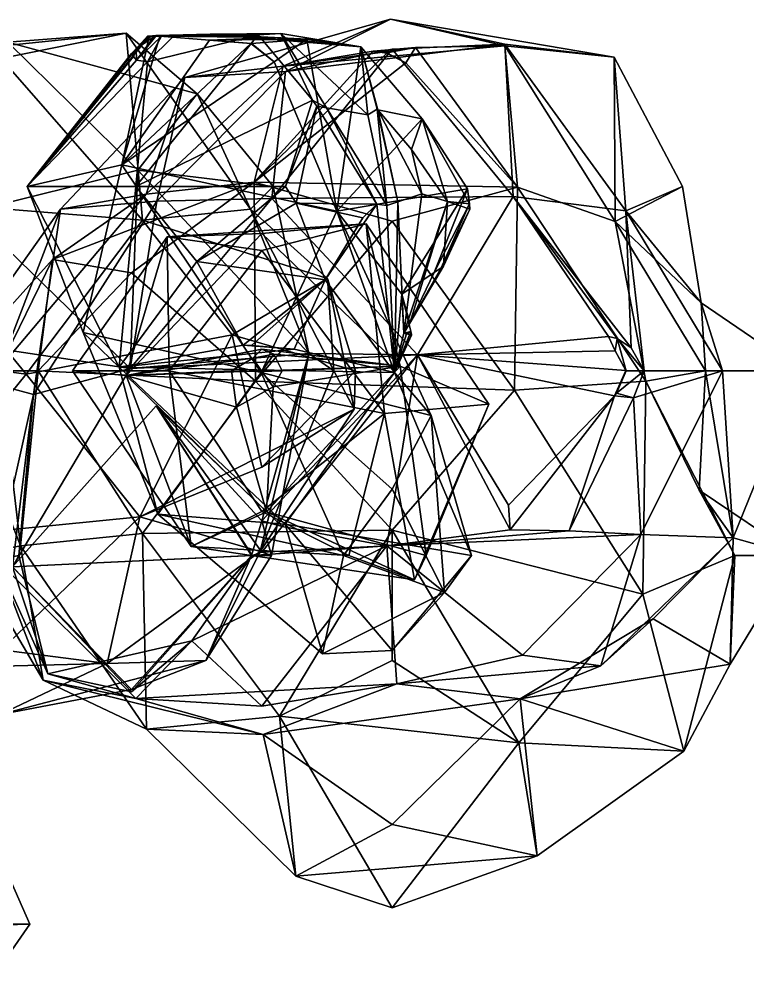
# Model space of a CAD drawing. Extents: x 290095 to 295679, y 4553756 to 4561441.
# Drawn here: x 294142.9 to 294213.3, y 4558740.7 to 4558834 of the extents above; entities that cross this region are included whole.
import ezdxf

# ---------------------------------------------------------------- set-up
doc = ezdxf.new("R2010")
doc.units = 0
doc.layers.add('Au_ppm_Pref_-_0_5', color=7, linetype='CONTINUOUS')

msp = doc.modelspace()

# ---------------------------------------------------------------- linework, layer by layer
at = {"layer": 'Au_ppm_Pref_-_0_5'}
for points in [[(294158.917, 4558828.366, 1859.009), (294178.81, 4558833.997, 1858.995), (294168.407, 4558829.457, 1863.846)], [(294178.81, 4558833.997, 1858.995), (294158.917, 4558828.366, 1859.009), (294168.651, 4558828.969, 1854.219)], [(294168.407, 4558829.457, 1863.846), (294178.81, 4558833.997, 1858.995), (294189.839, 4558831.443, 1864.36)], [(294168.651, 4558828.969, 1854.219), (294189.843, 4558831.596, 1853.608), (294178.81, 4558833.997, 1858.995)], [(294189.839, 4558831.443, 1864.36), (294178.81, 4558833.997, 1858.995), (294200.416, 4558830.347, 1859.009)], [(294200.416, 4558830.347, 1859.009), (294178.81, 4558833.997, 1858.995), (294189.843, 4558831.596, 1853.608)], [(294141.822, 4558831.799, 1840.959), (294130.104, 4558830.277, 1836.318), (294153.262, 4558832.655, 1836.011)], [(294153.262, 4558832.655, 1836.011), (294130.104, 4558830.277, 1836.318), (294141.168, 4558830.194, 1831.13)], [(294153.262, 4558832.655, 1836.011), (294141.168, 4558830.194, 1831.13), (294154.83, 4558814.584, 1829.894)], [(294160.106, 4558826.794, 1841.191), (294141.822, 4558831.799, 1840.959), (294153.262, 4558832.655, 1836.011)], [(294160.106, 4558826.794, 1841.191), (294153.262, 4558832.655, 1836.011), (294165.273, 4558815.645, 1835.628)], [(294153.262, 4558832.655, 1836.011), (294154.83, 4558814.584, 1829.894), (294165.273, 4558815.645, 1835.628)], [(294154.391, 4558819.414, 1843.254), (294138.07, 4558815.369, 1844.849), (294141.822, 4558831.799, 1840.959)], [(294141.822, 4558831.799, 1840.959), (294160.106, 4558826.794, 1841.191), (294154.391, 4558819.414, 1843.254)], [(294154.224, 4558831.139, 1918.6), (294155.469, 4558832.377, 1918.741), (294143.687, 4558817.831, 1919.323)], [(294152.827, 4558819.939, 1925.087), (294143.687, 4558817.831, 1919.323), (294155.469, 4558832.377, 1918.741)], [(294156.495, 4558832.358, 1919.205), (294152.827, 4558819.939, 1925.087), (294155.469, 4558832.377, 1918.741)], [(294161.301, 4558831.984, 1921.548), (294152.827, 4558819.939, 1925.087), (294156.495, 4558832.358, 1919.205)], [(294152.827, 4558819.939, 1925.087), (294161.301, 4558831.984, 1921.548), (294165.288, 4558831.674, 1923.493)], [(294155.311, 4558829.878, 1917.206), (294154.172, 4558817.831, 1912.653), (294166.021, 4558832.501, 1913.349)], [(294166.021, 4558832.501, 1913.349), (294154.172, 4558817.831, 1912.653), (294171.261, 4558826.174, 1913.314)], [(294155.316, 4558832.362, 1918.631), (294155.469, 4558832.377, 1918.741), (294154.224, 4558831.139, 1918.6)], [(294154.224, 4558831.139, 1918.6), (294155.62, 4558832.356, 1918.441), (294155.316, 4558832.362, 1918.631)], [(294154.224, 4558831.139, 1918.6), (294155.953, 4558832.35, 1918.232), (294155.62, 4558832.356, 1918.441)], [(294154.224, 4558831.139, 1918.6), (294154.234, 4558830.042, 1917.963), (294155.953, 4558832.35, 1918.232)], [(294154.234, 4558830.042, 1917.963), (294155.311, 4558829.878, 1917.206), (294156.67, 4558832.356, 1917.795)], [(294154.234, 4558830.042, 1917.963), (294156.67, 4558832.356, 1917.795), (294156.095, 4558832.351, 1918.145)], [(294154.234, 4558830.042, 1917.963), (294156.095, 4558832.351, 1918.145), (294155.972, 4558832.349, 1918.22)], [(294154.234, 4558830.042, 1917.963), (294155.972, 4558832.349, 1918.22), (294155.953, 4558832.35, 1918.232)], [(294157.82, 4558832.367, 1917.094), (294155.311, 4558829.878, 1917.206), (294166.021, 4558832.501, 1913.349)], [(294155.311, 4558829.878, 1917.206), (294157.82, 4558832.367, 1917.094), (294156.67, 4558832.356, 1917.795)], [(294155.469, 4558832.377, 1918.741), (294155.316, 4558832.362, 1918.631), (294155.62, 4558832.356, 1918.441)], [(294161.376, 4558832.568, 1918.472), (294156.114, 4558832.423, 1918.998), (294155.469, 4558832.377, 1918.741)], [(294161.376, 4558832.568, 1918.472), (294155.469, 4558832.377, 1918.741), (294161.363, 4558832.561, 1918.402)], [(294155.62, 4558832.356, 1918.441), (294161.363, 4558832.561, 1918.402), (294155.469, 4558832.377, 1918.741)], [(294156.495, 4558832.358, 1919.205), (294155.469, 4558832.377, 1918.741), (294156.114, 4558832.423, 1918.998)], [(294155.62, 4558832.356, 1918.441), (294155.953, 4558832.35, 1918.232), (294161.363, 4558832.561, 1918.402)], [(294155.953, 4558832.35, 1918.232), (294155.972, 4558832.349, 1918.22), (294161.363, 4558832.561, 1918.402)], [(294155.972, 4558832.349, 1918.22), (294161.635, 4558832.559, 1918.269), (294161.363, 4558832.561, 1918.402)], [(294155.972, 4558832.349, 1918.22), (294156.095, 4558832.351, 1918.145), (294161.635, 4558832.559, 1918.269)], [(294156.095, 4558832.351, 1918.145), (294156.67, 4558832.356, 1917.795), (294161.635, 4558832.559, 1918.269)], [(294156.114, 4558832.423, 1918.998), (294161.376, 4558832.568, 1918.472), (294156.495, 4558832.358, 1919.205)], [(294161.376, 4558832.568, 1918.472), (294163.709, 4558832.422, 1918.919), (294156.495, 4558832.358, 1919.205)], [(294156.495, 4558832.358, 1919.205), (294163.709, 4558832.422, 1918.919), (294167.57, 4558832.233, 1920.127)], [(294156.495, 4558832.358, 1919.205), (294167.57, 4558832.233, 1920.127), (294161.301, 4558831.984, 1921.548)], [(294168.199, 4558832.625, 1914.334), (294161.635, 4558832.559, 1918.269), (294156.67, 4558832.356, 1917.795)], [(294156.67, 4558832.356, 1917.795), (294157.82, 4558832.367, 1917.094), (294168.199, 4558832.625, 1914.334)], [(294157.82, 4558832.367, 1917.094), (294166.021, 4558832.501, 1913.349), (294168.199, 4558832.625, 1914.334)], [(294167.57, 4558832.233, 1920.127), (294170.703, 4558832.079, 1921.107), (294161.301, 4558831.984, 1921.548)], [(294161.301, 4558831.984, 1921.548), (294170.703, 4558832.079, 1921.107), (294165.366, 4558831.675, 1923.488)], [(294161.301, 4558831.984, 1921.548), (294165.366, 4558831.675, 1923.488), (294165.288, 4558831.674, 1923.493)], [(294161.363, 4558832.561, 1918.402), (294163.709, 4558832.422, 1918.919), (294161.376, 4558832.568, 1918.472)], [(294175.922, 4558831.344, 1918.402), (294163.709, 4558832.422, 1918.919), (294161.363, 4558832.561, 1918.402)], [(294161.635, 4558832.559, 1918.269), (294175.922, 4558831.344, 1918.402), (294161.363, 4558832.561, 1918.402)], [(294168.199, 4558832.625, 1914.334), (294175.922, 4558831.344, 1918.402), (294161.635, 4558832.559, 1918.269)], [(294175.922, 4558831.344, 1918.402), (294167.57, 4558832.233, 1920.127), (294163.709, 4558832.422, 1918.919)], [(294167.551, 4558829.876, 1923.495), (294165.366, 4558831.675, 1923.488), (294170.703, 4558832.079, 1921.107)], [(294166.021, 4558832.501, 1913.349), (294171.261, 4558826.174, 1913.314), (294168.199, 4558832.625, 1914.334)], [(294173.624, 4558815.442, 1924.211), (294167.551, 4558829.876, 1923.495), (294170.703, 4558832.079, 1921.107)], [(294167.57, 4558832.233, 1920.127), (294175.922, 4558831.344, 1918.402), (294170.703, 4558832.079, 1921.107)], [(294171.261, 4558826.174, 1913.314), (294172.622, 4558825.439, 1913.805), (294168.199, 4558832.625, 1914.334)], [(294172.622, 4558825.439, 1913.805), (294176.594, 4558824.78, 1915.897), (294168.199, 4558832.625, 1914.334)], [(294175.922, 4558831.344, 1918.402), (294168.199, 4558832.625, 1914.334), (294176.594, 4558824.78, 1915.897)], [(294170.703, 4558832.079, 1921.107), (294175.922, 4558831.344, 1918.402), (294173.624, 4558815.442, 1924.211)], [(294154.224, 4558831.139, 1918.6), (294143.687, 4558817.831, 1919.323), (294153.762, 4558830.684, 1918.545)], [(294167.551, 4558829.876, 1923.495), (294152.827, 4558819.939, 1925.087), (294165.288, 4558831.674, 1923.493)], [(294153.762, 4558830.684, 1918.545), (294153.915, 4558830.477, 1918.357), (294154.224, 4558831.139, 1918.6)], [(294153.915, 4558830.477, 1918.357), (294153.968, 4558830.404, 1918.291), (294154.224, 4558831.139, 1918.6)], [(294153.968, 4558830.404, 1918.291), (294154.234, 4558830.042, 1917.963), (294154.224, 4558831.139, 1918.6)], [(294167.551, 4558829.876, 1923.495), (294165.288, 4558831.674, 1923.493), (294165.366, 4558831.675, 1923.488)], [(294178.452, 4558830.735, 1869.499), (294165.61, 4558818.255, 1871.569), (294177.124, 4558830.924, 1868.444)], [(294165.61, 4558818.255, 1871.569), (294168.407, 4558829.457, 1863.846), (294177.124, 4558830.924, 1868.444)], [(294167.338, 4558816.682, 1847.97), (294190.651, 4558816.875, 1847.879), (294178.966, 4558831.098, 1848.647)], [(294167.338, 4558816.682, 1847.97), (294178.966, 4558831.098, 1848.647), (294168.651, 4558828.969, 1854.219)], [(294181.225, 4558831.278, 1868.365), (294168.407, 4558829.457, 1863.846), (294189.839, 4558831.443, 1864.36)], [(294181.225, 4558831.278, 1868.365), (294177.124, 4558830.924, 1868.444), (294168.407, 4558829.457, 1863.846)], [(294189.843, 4558831.596, 1853.608), (294168.651, 4558828.969, 1854.219), (294178.966, 4558831.098, 1848.647)], [(294181.867, 4558824.389, 1918.402), (294173.624, 4558815.442, 1924.211), (294175.922, 4558831.344, 1918.402)], [(294177.557, 4558825.235, 1916.582), (294175.922, 4558831.344, 1918.402), (294177.501, 4558825.3, 1916.582)], [(294175.922, 4558831.344, 1918.402), (294176.594, 4558824.78, 1915.897), (294177.501, 4558825.3, 1916.582)], [(294181.867, 4558824.389, 1918.402), (294175.922, 4558831.344, 1918.402), (294177.557, 4558825.235, 1916.582)], [(294177.124, 4558830.924, 1868.444), (294181.225, 4558831.278, 1868.365), (294178.454, 4558830.742, 1869.493)], [(294178.454, 4558830.742, 1869.493), (294178.452, 4558830.735, 1869.499), (294177.124, 4558830.924, 1868.444)], [(294181.225, 4558831.278, 1868.365), (294180.26, 4558829.796, 1869.572), (294178.454, 4558830.742, 1869.493)], [(294190.651, 4558816.875, 1847.879), (294189.843, 4558831.596, 1853.608), (294178.966, 4558831.098, 1848.647)], [(294191.069, 4558817.782, 1870.872), (294180.26, 4558829.796, 1869.572), (294181.225, 4558831.278, 1868.365)], [(294191.069, 4558817.782, 1870.872), (294181.225, 4558831.278, 1868.365), (294189.839, 4558831.443, 1864.36)], [(294191.069, 4558817.782, 1870.872), (294189.839, 4558831.443, 1864.36), (294200.516, 4558814.457, 1863.96)], [(294189.839, 4558831.443, 1864.36), (294200.416, 4558830.347, 1859.009), (294200.516, 4558814.457, 1863.96)], [(294190.651, 4558816.875, 1847.879), (294201.546, 4558815.497, 1853.809), (294189.843, 4558831.596, 1853.608)], [(294201.546, 4558815.497, 1853.809), (294200.416, 4558830.347, 1859.009), (294189.843, 4558831.596, 1853.608)], [(294141.168, 4558830.194, 1831.13), (294129.757, 4558816.621, 1830.275), (294154.83, 4558814.584, 1829.894)], [(294153.762, 4558830.684, 1918.545), (294143.687, 4558817.831, 1919.323), (294153.915, 4558830.477, 1918.357)], [(294143.687, 4558817.831, 1919.323), (294153.968, 4558830.404, 1918.291), (294153.915, 4558830.477, 1918.357)], [(294143.687, 4558817.831, 1919.323), (294154.234, 4558830.042, 1917.963), (294153.968, 4558830.404, 1918.291)], [(294154.234, 4558830.042, 1917.963), (294143.687, 4558817.831, 1919.323), (294155.311, 4558829.878, 1917.206)], [(294143.687, 4558817.831, 1919.323), (294154.172, 4558817.831, 1912.653), (294155.311, 4558829.878, 1917.206)], [(294167.551, 4558829.876, 1923.495), (294173.624, 4558815.442, 1924.211), (294152.827, 4558819.939, 1925.087)], [(294180.26, 4558829.796, 1869.572), (294165.61, 4558818.255, 1871.569), (294178.452, 4558830.735, 1869.499)], [(294180.26, 4558829.796, 1869.572), (294178.452, 4558830.735, 1869.499), (294178.454, 4558830.742, 1869.493)], [(294200.516, 4558814.457, 1863.96), (294200.416, 4558830.347, 1859.009), (294207.026, 4558817.831, 1859.009)], [(294201.546, 4558815.497, 1853.809), (294207.026, 4558817.831, 1859.009), (294200.416, 4558830.347, 1859.009)], [(294158.917, 4558828.366, 1859.009), (294168.407, 4558829.457, 1863.846), (294155.186, 4558817.112, 1865.47)], [(294168.407, 4558829.457, 1863.846), (294165.61, 4558818.255, 1871.569), (294155.186, 4558817.112, 1865.47)], [(294167.338, 4558816.682, 1847.97), (294168.651, 4558828.969, 1854.219), (294156.204, 4558816.414, 1853.613)], [(294158.917, 4558828.366, 1859.009), (294156.204, 4558816.414, 1853.613), (294168.651, 4558828.969, 1854.219)], [(294191.069, 4558817.782, 1870.872), (294165.61, 4558818.255, 1871.569), (294180.26, 4558829.796, 1869.572)], [(294146.895, 4558815.638, 1859.009), (294158.917, 4558828.366, 1859.009), (294155.186, 4558817.112, 1865.47)], [(294158.917, 4558828.366, 1859.009), (294146.895, 4558815.638, 1859.009), (294156.204, 4558816.414, 1853.613)], [(294154.172, 4558817.831, 1912.653), (294168.663, 4558817.831, 1913.024), (294171.261, 4558826.174, 1913.314)], [(294154.391, 4558819.414, 1843.254), (294160.106, 4558826.794, 1841.191), (294167.468, 4558817.831, 1841.191)], [(294167.468, 4558817.831, 1841.191), (294160.106, 4558826.794, 1841.191), (294165.273, 4558815.645, 1835.628)], [(294168.663, 4558817.831, 1913.024), (294171.68, 4558825.595, 1913.309), (294171.261, 4558826.174, 1913.314)], [(294171.261, 4558826.174, 1913.314), (294171.68, 4558825.595, 1913.309), (294172.622, 4558825.439, 1913.805)], [(294169.671, 4558816.216, 1913.097), (294171.68, 4558825.595, 1913.309), (294168.663, 4558817.831, 1913.024)], [(294177.475, 4558816.142, 1913.728), (294171.68, 4558825.595, 1913.309), (294169.671, 4558816.216, 1913.097)], [(294171.68, 4558825.595, 1913.309), (294177.475, 4558816.142, 1913.728), (294172.622, 4558825.439, 1913.805)], [(294172.622, 4558825.439, 1913.805), (294177.475, 4558816.142, 1913.728), (294177.482, 4558816.139, 1913.731)], [(294172.622, 4558825.439, 1913.805), (294177.482, 4558816.139, 1913.731), (294178.443, 4558816.014, 1914.248)], [(294176.594, 4558824.78, 1915.897), (294172.622, 4558825.439, 1913.805), (294178.443, 4558816.014, 1914.248)], [(294177.501, 4558825.3, 1916.582), (294176.594, 4558824.78, 1915.897), (294178.443, 4558816.014, 1914.248)], [(294178.443, 4558816.014, 1914.248), (294179.508, 4558816.37, 1914.705), (294177.501, 4558825.3, 1916.582)], [(294177.501, 4558825.3, 1916.582), (294179.508, 4558816.37, 1914.705), (294177.557, 4558825.235, 1916.582)], [(294180.814, 4558821.424, 1916.582), (294181.867, 4558824.389, 1918.402), (294177.557, 4558825.235, 1916.582)], [(294179.508, 4558816.37, 1914.705), (294181.82, 4558817.141, 1915.696), (294177.557, 4558825.235, 1916.582)], [(294177.557, 4558825.235, 1916.582), (294181.82, 4558817.141, 1915.696), (294180.814, 4558821.424, 1916.582)], [(294186.239, 4558817.618, 1918.919), (294173.624, 4558815.442, 1924.211), (294181.867, 4558824.389, 1918.402)], [(294181.867, 4558824.389, 1918.402), (294180.814, 4558821.424, 1916.582), (294184.314, 4558816.388, 1917.138)], [(294181.867, 4558824.389, 1918.402), (294186.441, 4558816.16, 1918.521), (294186.239, 4558817.618, 1918.919)], [(294184.314, 4558816.388, 1917.138), (294186.441, 4558816.16, 1918.521), (294181.867, 4558824.389, 1918.402)], [(294180.814, 4558821.424, 1916.582), (294181.82, 4558817.141, 1915.696), (294184.314, 4558816.388, 1917.138)], [(294152.827, 4558819.939, 1925.087), (294149.086, 4558803.745, 1924.341), (294143.687, 4558817.831, 1919.323)], [(294152.827, 4558819.939, 1925.087), (294166.312, 4558799.869, 1926.619), (294149.086, 4558803.745, 1924.341)], [(294173.624, 4558815.442, 1924.211), (294166.312, 4558799.869, 1926.619), (294152.827, 4558819.939, 1925.087)], [(294153.627, 4558800.241, 1847.19), (294138.07, 4558815.369, 1844.849), (294154.391, 4558819.414, 1843.254)], [(294153.627, 4558800.241, 1847.19), (294154.391, 4558819.414, 1843.254), (294170.917, 4558801.694, 1841.136)], [(294154.391, 4558819.414, 1843.254), (294167.468, 4558817.831, 1841.191), (294170.917, 4558801.694, 1841.136)], [(294154.172, 4558817.831, 1912.653), (294143.687, 4558817.831, 1919.323), (294152.576, 4558800.391, 1918.012)], [(294149.086, 4558803.745, 1924.341), (294152.576, 4558800.391, 1918.012), (294143.687, 4558817.831, 1919.323)], [(294153.768, 4558809.507, 1874.052), (294146.145, 4558810.792, 1870.887), (294165.61, 4558818.255, 1871.569)], [(294165.61, 4558818.255, 1871.569), (294146.145, 4558810.792, 1870.887), (294155.186, 4558817.112, 1865.47)], [(294154.172, 4558817.831, 1912.653), (294152.576, 4558800.391, 1918.012), (294160.07, 4558810.58, 1913.017)], [(294165.757, 4558799.017, 1875.855), (294153.768, 4558809.507, 1874.052), (294165.61, 4558818.255, 1871.569)], [(294168.663, 4558817.831, 1913.024), (294154.172, 4558817.831, 1912.653), (294160.07, 4558810.58, 1913.017)], [(294168.663, 4558817.831, 1913.024), (294160.07, 4558810.58, 1913.017), (294169.671, 4558816.216, 1913.097)], [(294170.917, 4558801.694, 1841.136), (294167.468, 4558817.831, 1841.191), (294165.273, 4558815.645, 1835.628)], [(294178.966, 4558814.491, 1875.713), (294165.757, 4558799.017, 1875.855), (294165.61, 4558818.255, 1871.569)], [(294178.966, 4558814.491, 1875.713), (294165.61, 4558818.255, 1871.569), (294191.069, 4558817.782, 1870.872)], [(294178.966, 4558814.491, 1875.713), (294191.069, 4558817.782, 1870.872), (294190.761, 4558798.159, 1875.83)], [(294191.069, 4558817.782, 1870.872), (294203.453, 4558799.035, 1870.618), (294190.761, 4558798.159, 1875.83)], [(294203.453, 4558799.035, 1870.618), (294191.069, 4558817.782, 1870.872), (294200.516, 4558814.457, 1863.96)], [(294207.026, 4558817.831, 1859.009), (294208.828, 4558806.607, 1859.009), (294200.516, 4558814.457, 1863.96)], [(294201.546, 4558815.497, 1853.809), (294208.828, 4558806.607, 1859.009), (294207.026, 4558817.831, 1859.009)], [(294155.186, 4558817.112, 1865.47), (294146.145, 4558810.792, 1870.887), (294140.984, 4558800.275, 1865.273)], [(294155.186, 4558817.112, 1865.47), (294140.984, 4558800.275, 1865.273), (294146.895, 4558815.638, 1859.009)], [(294167.338, 4558816.682, 1847.97), (294181.412, 4558801.572, 1846.091), (294190.651, 4558816.875, 1847.879)], [(294179.877, 4558807.448, 1919.683), (294173.624, 4558815.442, 1924.211), (294186.239, 4558817.618, 1918.919)], [(294181.82, 4558817.141, 1915.696), (294179.508, 4558816.37, 1914.705), (294180.096, 4558803.683, 1917.982)], [(294183.022, 4558809.536, 1918.688), (294179.877, 4558807.448, 1919.683), (294186.239, 4558817.618, 1918.919)], [(294181.82, 4558817.141, 1915.696), (294180.096, 4558803.683, 1917.982), (294184.314, 4558816.388, 1917.138)], [(294199.865, 4558803.329, 1848.051), (294190.651, 4558816.875, 1847.879), (294181.412, 4558801.572, 1846.091)], [(294183.022, 4558809.536, 1918.688), (294186.239, 4558817.618, 1918.919), (294186.441, 4558816.16, 1918.521)], [(294190.651, 4558816.875, 1847.879), (294199.865, 4558803.329, 1848.051), (294200.7, 4558803.162, 1848.481)], [(294190.651, 4558816.875, 1847.879), (294200.7, 4558803.162, 1848.481), (294202.039, 4558802.24, 1848.915)], [(294190.651, 4558816.875, 1847.879), (294202.039, 4558802.24, 1848.915), (294201.546, 4558815.497, 1853.809)], [(294116.516, 4558803.391, 1830.696), (294143.577, 4558799.697, 1830.188), (294129.757, 4558816.621, 1830.275)], [(294154.83, 4558814.584, 1829.894), (294129.757, 4558816.621, 1830.275), (294143.577, 4558799.697, 1830.188)], [(294156.204, 4558816.414, 1853.613), (294144.298, 4558797.725, 1853.293), (294153.627, 4558800.241, 1847.19)], [(294144.298, 4558797.725, 1853.293), (294156.204, 4558816.414, 1853.613), (294146.895, 4558815.638, 1859.009)], [(294167.338, 4558816.682, 1847.97), (294156.204, 4558816.414, 1853.613), (294153.627, 4558800.241, 1847.19)], [(294181.412, 4558801.572, 1846.091), (294167.338, 4558816.682, 1847.97), (294153.627, 4558800.241, 1847.19)], [(294169.671, 4558816.216, 1913.097), (294160.07, 4558810.58, 1913.017), (294172.485, 4558808.815, 1913.925)], [(294176.114, 4558814.819, 1913.611), (294169.671, 4558816.216, 1913.097), (294172.485, 4558808.815, 1913.925)], [(294177.475, 4558816.142, 1913.728), (294169.671, 4558816.216, 1913.097), (294176.114, 4558814.819, 1913.611)], [(294179.173, 4558799.863, 1918.411), (294177.482, 4558816.139, 1913.731), (294172.485, 4558808.815, 1913.925)], [(294172.485, 4558808.815, 1913.925), (294177.482, 4558816.139, 1913.731), (294176.114, 4558814.819, 1913.611)], [(294176.114, 4558814.819, 1913.611), (294177.482, 4558816.139, 1913.731), (294177.475, 4558816.142, 1913.728)], [(294179.173, 4558799.863, 1918.411), (294178.443, 4558816.014, 1914.248), (294177.482, 4558816.139, 1913.731)], [(294179.173, 4558799.863, 1918.411), (294179.508, 4558816.37, 1914.705), (294178.443, 4558816.014, 1914.248)], [(294180.096, 4558803.683, 1917.982), (294179.508, 4558816.37, 1914.705), (294179.173, 4558799.863, 1918.411)], [(294180.654, 4558804.625, 1918.044), (294184.314, 4558816.388, 1917.138), (294180.096, 4558803.683, 1917.982)], [(294180.654, 4558804.625, 1918.044), (294183.915, 4558810.128, 1918.406), (294184.314, 4558816.388, 1917.138)], [(294183.682, 4558809.973, 1918.479), (294183.022, 4558809.536, 1918.688), (294186.441, 4558816.16, 1918.521)], [(294186.441, 4558816.16, 1918.521), (294186.469, 4558815.657, 1918.403), (294183.682, 4558809.973, 1918.479)], [(294184.314, 4558816.388, 1917.138), (294183.915, 4558810.128, 1918.406), (294186.469, 4558815.657, 1918.403)], [(294186.441, 4558816.16, 1918.521), (294184.314, 4558816.388, 1917.138), (294186.469, 4558815.657, 1918.403)], [(294129.985, 4558803.786, 1845.205), (294138.07, 4558815.369, 1844.849), (294153.627, 4558800.241, 1847.19)], [(294144.298, 4558797.725, 1853.293), (294146.895, 4558815.638, 1859.009), (294135.809, 4558800.013, 1859.009)], [(294135.809, 4558800.013, 1859.009), (294146.895, 4558815.638, 1859.009), (294140.984, 4558800.275, 1865.273)], [(294165.273, 4558815.645, 1835.628), (294154.83, 4558814.584, 1829.894), (294172.696, 4558808.963, 1829.312)], [(294173.309, 4558800.013, 1833.801), (294170.917, 4558801.694, 1841.136), (294165.273, 4558815.645, 1835.628)], [(294173.309, 4558800.013, 1833.801), (294165.273, 4558815.645, 1835.628), (294172.696, 4558808.963, 1829.312)], [(294173.624, 4558815.442, 1924.211), (294182.717, 4558795.714, 1924.341), (294166.312, 4558799.869, 1926.619)], [(294179.173, 4558799.863, 1918.411), (294173.624, 4558815.442, 1924.211), (294179.877, 4558807.448, 1919.683)], [(294173.624, 4558815.442, 1924.211), (294179.173, 4558799.863, 1918.411), (294182.717, 4558795.714, 1924.341)], [(294183.915, 4558810.128, 1918.406), (294183.682, 4558809.973, 1918.479), (294186.469, 4558815.657, 1918.403)], [(294202.039, 4558802.24, 1848.915), (294203.317, 4558800.013, 1848.948), (294201.546, 4558815.497, 1853.809)], [(294201.546, 4558815.497, 1853.809), (294203.317, 4558800.013, 1848.948), (294210.871, 4558800.013, 1854.35)], [(294208.828, 4558806.607, 1859.009), (294201.546, 4558815.497, 1853.809), (294210.871, 4558800.013, 1854.35)], [(294163.493, 4558803.511, 1826.791), (294154.83, 4558814.584, 1829.894), (294143.577, 4558799.697, 1830.188)], [(294172.696, 4558808.963, 1829.312), (294154.83, 4558814.584, 1829.894), (294163.493, 4558803.511, 1826.791)], [(294166.367, 4558811.663, 1821.317), (294157.206, 4558812.968, 1817.433), (294176.428, 4558814.241, 1817.433)], [(294176.428, 4558814.241, 1817.433), (294157.206, 4558812.968, 1817.433), (294166.367, 4558813.304, 1813.003)], [(294178.966, 4558814.491, 1875.713), (294190.761, 4558798.159, 1875.83), (294165.757, 4558799.017, 1875.855)], [(294166.367, 4558811.663, 1821.317), (294176.428, 4558814.241, 1817.433), (294178.221, 4558795.9, 1821.65)], [(294176.428, 4558814.241, 1817.433), (294166.367, 4558813.304, 1813.003), (294179.714, 4558800.485, 1811.628)], [(294178.221, 4558795.9, 1821.65), (294176.428, 4558814.241, 1817.433), (294188.281, 4558796.808, 1817.433)], [(294188.281, 4558796.808, 1817.433), (294176.428, 4558814.241, 1817.433), (294179.714, 4558800.485, 1811.628)], [(294203.453, 4558799.035, 1870.618), (294200.516, 4558814.457, 1863.96), (294209.242, 4558800.013, 1863.514)], [(294208.828, 4558806.607, 1859.009), (294209.242, 4558800.013, 1863.514), (294200.516, 4558814.457, 1863.96)], [(294166.367, 4558813.304, 1813.003), (294157.206, 4558812.968, 1817.433), (294153.247, 4558799.592, 1811.566)], [(294166.367, 4558813.304, 1813.003), (294153.247, 4558799.592, 1811.566), (294179.714, 4558800.485, 1811.628)], [(294157.419, 4558800.013, 1821.652), (294148.07, 4558800.013, 1817.433), (294157.206, 4558812.968, 1817.433)], [(294157.206, 4558812.968, 1817.433), (294148.07, 4558800.013, 1817.433), (294153.247, 4558799.592, 1811.566)], [(294157.419, 4558800.013, 1821.652), (294157.206, 4558812.968, 1817.433), (294166.367, 4558811.663, 1821.317)], [(294157.419, 4558800.013, 1821.652), (294166.367, 4558811.663, 1821.317), (294178.221, 4558795.9, 1821.65)], [(294144.736, 4558800.013, 1875.145), (294136.452, 4558800.013, 1870.887), (294146.145, 4558810.792, 1870.887)], [(294146.145, 4558810.792, 1870.887), (294136.452, 4558800.013, 1870.887), (294140.984, 4558800.275, 1865.273)], [(294144.736, 4558800.013, 1875.145), (294146.145, 4558810.792, 1870.887), (294153.768, 4558809.507, 1874.052)], [(294160.07, 4558810.58, 1913.017), (294152.576, 4558800.391, 1918.012), (294164.57, 4558802.52, 1914.005)], [(294172.485, 4558808.815, 1913.925), (294160.07, 4558810.58, 1913.017), (294164.57, 4558802.52, 1914.005)], [(294144.736, 4558800.013, 1875.145), (294153.768, 4558809.507, 1874.052), (294165.757, 4558799.017, 1875.855)], [(294180.654, 4558804.625, 1918.044), (294179.877, 4558807.448, 1919.683), (294183.022, 4558809.536, 1918.688)], [(294183.682, 4558809.973, 1918.479), (294183.915, 4558810.128, 1918.406), (294180.654, 4558804.625, 1918.044)], [(294183.682, 4558809.973, 1918.479), (294180.654, 4558804.625, 1918.044), (294183.022, 4558809.536, 1918.688)], [(294172.696, 4558808.963, 1829.312), (294163.493, 4558803.511, 1826.791), (294175.418, 4558800.013, 1825.045)], [(294165.37, 4558802.482, 1914.057), (294172.485, 4558808.815, 1913.925), (294164.57, 4558802.52, 1914.005)], [(294165.37, 4558802.482, 1914.057), (294169.481, 4558802.115, 1914.622), (294172.485, 4558808.815, 1913.925)], [(294172.485, 4558808.815, 1913.925), (294169.481, 4558802.115, 1914.622), (294179.173, 4558799.863, 1918.411)], [(294173.309, 4558800.013, 1833.801), (294172.696, 4558808.963, 1829.312), (294175.276, 4558796.321, 1829.312)], [(294175.276, 4558796.321, 1829.312), (294172.696, 4558808.963, 1829.312), (294175.418, 4558800.013, 1825.045)], [(294180.751, 4558803.829, 1918.525), (294179.173, 4558799.863, 1918.411), (294179.877, 4558807.448, 1919.683)], [(294179.877, 4558807.448, 1919.683), (294180.654, 4558804.625, 1918.044), (294180.096, 4558803.683, 1917.982)], [(294180.096, 4558803.683, 1917.982), (294180.751, 4558803.829, 1918.525), (294179.877, 4558807.448, 1919.683)], [(294208.828, 4558806.607, 1859.009), (294218.456, 4558800.013, 1859.009), (294209.242, 4558800.013, 1863.514)], [(294218.456, 4558800.013, 1859.009), (294208.828, 4558806.607, 1859.009), (294210.871, 4558800.013, 1854.35)], [(294142.269, 4558781.082, 1847.102), (294129.985, 4558803.786, 1845.205), (294153.627, 4558800.241, 1847.19)], [(294156.306, 4558786.185, 1923.392), (294152.576, 4558800.391, 1918.012), (294149.086, 4558803.745, 1924.341)], [(294156.306, 4558786.185, 1923.392), (294149.086, 4558803.745, 1924.341), (294166.312, 4558799.869, 1926.619)], [(294180.818, 4558803.552, 1918.436), (294179.173, 4558799.863, 1918.411), (294180.751, 4558803.829, 1918.525)], [(294180.34, 4558803.613, 1918.122), (294180.751, 4558803.829, 1918.525), (294180.096, 4558803.683, 1917.982)], [(294180.34, 4558803.613, 1918.122), (294180.818, 4558803.552, 1918.436), (294180.751, 4558803.829, 1918.525)], [(294116.516, 4558803.391, 1830.696), (294130.504, 4558783.532, 1830.67), (294143.577, 4558799.697, 1830.188)], [(294163.493, 4558803.511, 1826.791), (294143.577, 4558799.697, 1830.188), (294154.558, 4558785.924, 1830.182)], [(294163.493, 4558803.511, 1826.791), (294154.558, 4558785.924, 1830.182), (294166.367, 4558790.715, 1826.213)], [(294163.493, 4558803.511, 1826.791), (294166.367, 4558790.715, 1826.213), (294175.418, 4558800.013, 1825.045)], [(294180.34, 4558803.613, 1918.122), (294180.096, 4558803.683, 1917.982), (294179.173, 4558799.863, 1918.411)], [(294180.34, 4558803.613, 1918.122), (294179.173, 4558799.863, 1918.411), (294180.838, 4558803.468, 1918.409)], [(294180.838, 4558803.468, 1918.409), (294179.173, 4558799.863, 1918.411), (294180.818, 4558803.552, 1918.436)], [(294180.34, 4558803.613, 1918.122), (294180.838, 4558803.468, 1918.409), (294180.818, 4558803.552, 1918.436)], [(294199.865, 4558803.329, 1848.051), (294181.412, 4558801.572, 1846.091), (294200.507, 4558801.956, 1848.039)], [(294200.507, 4558801.956, 1848.039), (294200.7, 4558803.162, 1848.481), (294199.865, 4558803.329, 1848.051)], [(294200.7, 4558803.162, 1848.481), (294200.507, 4558801.956, 1848.039), (294201.574, 4558800.013, 1848.043)], [(294201.574, 4558800.013, 1848.043), (294203.317, 4558800.013, 1848.948), (294200.7, 4558803.162, 1848.481)], [(294200.7, 4558803.162, 1848.481), (294203.317, 4558800.013, 1848.948), (294202.039, 4558802.24, 1848.915)], [(294164.57, 4558802.52, 1914.005), (294152.576, 4558800.391, 1918.012), (294169.481, 4558802.115, 1914.622)], [(294169.481, 4558802.115, 1914.622), (294152.576, 4558800.391, 1918.012), (294179.173, 4558799.863, 1918.411)], [(294166.367, 4558802.112, 1806.254), (294153.247, 4558799.592, 1811.566), (294165.496, 4558801.244, 1805.555)], [(294153.247, 4558799.592, 1811.566), (294166.367, 4558802.112, 1806.254), (294179.714, 4558800.485, 1811.628)], [(294165.37, 4558802.482, 1914.057), (294164.57, 4558802.52, 1914.005), (294169.481, 4558802.115, 1914.622)], [(294166.367, 4558802.112, 1806.254), (294165.496, 4558801.244, 1805.555), (294167.52, 4558801.644, 1805.555)], [(294166.367, 4558802.112, 1806.254), (294167.52, 4558801.644, 1805.555), (294179.714, 4558800.485, 1811.628)], [(294200.507, 4558801.956, 1848.039), (294181.412, 4558801.572, 1846.091), (294201.539, 4558800.056, 1848.037)], [(294201.539, 4558800.056, 1848.037), (294201.574, 4558800.013, 1848.043), (294200.507, 4558801.956, 1848.039)], [(294165.496, 4558801.244, 1805.555), (294153.247, 4558799.592, 1811.566), (294163.435, 4558800.013, 1805.555)], [(294153.627, 4558800.241, 1847.19), (294170.917, 4558801.694, 1841.136), (294181.412, 4558801.572, 1846.091)], [(294166.37, 4558799.955, 1805.174), (294165.496, 4558801.244, 1805.555), (294163.435, 4558800.013, 1805.555)], [(294165.496, 4558801.244, 1805.555), (294166.37, 4558799.955, 1805.174), (294167.52, 4558801.644, 1805.555)], [(294170.917, 4558801.694, 1841.136), (294173.309, 4558800.013, 1833.801), (294166.203, 4558782.567, 1835.303)], [(294167.307, 4558782.195, 1841.191), (294170.917, 4558801.694, 1841.136), (294166.203, 4558782.567, 1835.303)], [(294181.412, 4558801.572, 1846.091), (294170.917, 4558801.694, 1841.136), (294166.367, 4558785.536, 1846.016)], [(294166.367, 4558785.536, 1846.016), (294170.917, 4558801.694, 1841.136), (294167.307, 4558782.195, 1841.191)], [(294181.412, 4558801.572, 1846.091), (294166.367, 4558785.536, 1846.016), (294168.337, 4558784.981, 1847.13)], [(294168.326, 4558800.013, 1805.555), (294167.52, 4558801.644, 1805.555), (294166.37, 4558799.955, 1805.174)], [(294168.326, 4558800.013, 1805.555), (294179.714, 4558800.485, 1811.628), (294167.52, 4558801.644, 1805.555)], [(294178.448, 4558783.126, 1852.902), (294181.412, 4558801.572, 1846.091), (294168.337, 4558784.981, 1847.13)], [(294178.448, 4558783.126, 1852.902), (294190.342, 4558784.647, 1848.457), (294181.412, 4558801.572, 1846.091)], [(294190.342, 4558784.647, 1848.457), (294190.205, 4558787.051, 1847.744), (294181.412, 4558801.572, 1846.091)], [(294181.412, 4558801.572, 1846.091), (294190.205, 4558787.051, 1847.744), (294200.443, 4558797.595, 1848.078)], [(294181.412, 4558801.572, 1846.091), (294200.443, 4558797.595, 1848.078), (294201.539, 4558800.056, 1848.037)], [(294135.809, 4558800.013, 1859.009), (294140.727, 4558781.751, 1858.883), (294144.298, 4558797.725, 1853.293)], [(294136.452, 4558800.013, 1870.887), (294143.039, 4558783.105, 1870.731), (294140.984, 4558800.275, 1865.273)], [(294144.736, 4558800.013, 1875.145), (294143.039, 4558783.105, 1870.731), (294136.452, 4558800.013, 1870.887)], [(294143.039, 4558783.105, 1870.731), (294138.104, 4558782.195, 1864.948), (294140.984, 4558800.275, 1865.273)], [(294144.298, 4558797.725, 1853.293), (294142.269, 4558781.082, 1847.102), (294153.627, 4558800.241, 1847.19)], [(294144.736, 4558800.013, 1875.145), (294154.844, 4558784.317, 1875.612), (294143.039, 4558783.105, 1870.731)], [(294144.736, 4558800.013, 1875.145), (294165.757, 4558799.017, 1875.855), (294154.844, 4558784.317, 1875.612)], [(294157.419, 4558800.013, 1821.652), (294159.544, 4558783.067, 1817.433), (294148.07, 4558800.013, 1817.433)], [(294148.07, 4558800.013, 1817.433), (294159.544, 4558783.067, 1817.433), (294153.247, 4558799.592, 1811.566)], [(294179.173, 4558799.863, 1918.411), (294152.576, 4558800.391, 1918.012), (294168.619, 4558785.205, 1920.467)], [(294168.619, 4558785.205, 1920.467), (294152.576, 4558800.391, 1918.012), (294156.306, 4558786.185, 1923.392)], [(294163.435, 4558800.013, 1805.555), (294153.247, 4558799.592, 1811.566), (294163.897, 4558796.52, 1805.555)], [(294157.419, 4558800.013, 1821.652), (294166.367, 4558786.449, 1821.955), (294159.544, 4558783.067, 1817.433)], [(294157.419, 4558800.013, 1821.652), (294178.221, 4558795.9, 1821.65), (294166.367, 4558786.449, 1821.955)], [(294166.37, 4558799.955, 1805.174), (294163.435, 4558800.013, 1805.555), (294163.897, 4558796.52, 1805.555)], [(294173.309, 4558800.013, 1833.801), (294175.276, 4558796.321, 1829.312), (294166.203, 4558782.567, 1835.303)], [(294175.276, 4558796.321, 1829.312), (294175.418, 4558800.013, 1825.045), (294166.367, 4558790.715, 1826.213)], [(294167.459, 4558798.468, 1805.555), (294168.326, 4558800.013, 1805.555), (294166.37, 4558799.955, 1805.174)], [(294182.228, 4558782.195, 1815.896), (294179.714, 4558800.485, 1811.628), (294166.815, 4558786.416, 1811.265)], [(294166.815, 4558786.416, 1811.265), (294179.714, 4558800.485, 1811.628), (294167.459, 4558798.468, 1805.555)], [(294167.459, 4558798.468, 1805.555), (294179.714, 4558800.485, 1811.628), (294168.326, 4558800.013, 1805.555)], [(294182.228, 4558782.195, 1815.896), (294188.281, 4558796.808, 1817.433), (294179.714, 4558800.485, 1811.628)], [(294201.539, 4558800.056, 1848.037), (294200.443, 4558797.595, 1848.078), (294200.624, 4558797.855, 1848.08)], [(294201.539, 4558800.056, 1848.037), (294200.624, 4558797.855, 1848.08), (294201.574, 4558800.013, 1848.043)], [(294200.624, 4558797.855, 1848.08), (294202.262, 4558797.424, 1849.037), (294203.317, 4558800.013, 1848.948)], [(294201.574, 4558800.013, 1848.043), (294200.624, 4558797.855, 1848.08), (294203.317, 4558800.013, 1848.948)], [(294202.262, 4558797.424, 1849.037), (294210.871, 4558800.013, 1854.35), (294203.317, 4558800.013, 1848.948)], [(294202.978, 4558784.225, 1853.849), (294210.871, 4558800.013, 1854.35), (294202.262, 4558797.424, 1849.037)], [(294211.902, 4558783.895, 1859.879), (294210.871, 4558800.013, 1854.35), (294202.978, 4558784.225, 1853.849)], [(294203.453, 4558799.035, 1870.618), (294209.242, 4558800.013, 1863.514), (294208.623, 4558788.5, 1864.948)], [(294211.902, 4558783.895, 1859.879), (294208.623, 4558788.5, 1864.948), (294209.242, 4558800.013, 1863.514)], [(294211.902, 4558783.895, 1859.879), (294209.242, 4558800.013, 1863.514), (294218.456, 4558800.013, 1859.009)], [(294211.902, 4558783.895, 1859.879), (294218.456, 4558800.013, 1859.009), (294210.871, 4558800.013, 1854.35)], [(294143.577, 4558799.697, 1830.188), (294130.504, 4558783.532, 1830.67), (294154.558, 4558785.924, 1830.182)], [(294153.247, 4558799.592, 1811.566), (294159.544, 4558783.067, 1817.433), (294166.815, 4558786.416, 1811.265)], [(294163.897, 4558796.52, 1805.555), (294153.247, 4558799.592, 1811.566), (294166.815, 4558786.416, 1811.265)], [(294166.312, 4558799.869, 1926.619), (294174.249, 4558782.195, 1926.565), (294156.306, 4558786.185, 1923.392)], [(294163.897, 4558796.52, 1805.555), (294167.459, 4558798.468, 1805.555), (294166.37, 4558799.955, 1805.174)], [(294182.717, 4558795.714, 1924.341), (294178.966, 4558788.598, 1926.476), (294166.312, 4558799.869, 1926.619)], [(294178.966, 4558788.598, 1926.476), (294174.249, 4558782.195, 1926.565), (294166.312, 4558799.869, 1926.619)], [(294186.633, 4558782.195, 1920.727), (294179.173, 4558799.863, 1918.411), (294168.619, 4558785.205, 1920.467)], [(294186.633, 4558782.195, 1920.727), (294182.717, 4558795.714, 1924.341), (294179.173, 4558799.863, 1918.411)], [(294154.844, 4558784.317, 1875.612), (294165.757, 4558799.017, 1875.855), (294178.97, 4558784.619, 1877.398)], [(294166.815, 4558786.416, 1811.265), (294167.459, 4558798.468, 1805.555), (294163.897, 4558796.52, 1805.555)], [(294190.761, 4558798.159, 1875.83), (294178.97, 4558784.619, 1877.398), (294165.757, 4558799.017, 1875.855)], [(294203.186, 4558778.439, 1875.114), (294178.97, 4558784.619, 1877.398), (294190.761, 4558798.159, 1875.83)], [(294203.186, 4558778.439, 1875.114), (294190.761, 4558798.159, 1875.83), (294203.453, 4558799.035, 1870.618)], [(294203.186, 4558778.439, 1875.114), (294203.453, 4558799.035, 1870.618), (294212.06, 4558782.195, 1869.94)], [(294203.453, 4558799.035, 1870.618), (294208.623, 4558788.5, 1864.948), (294212.06, 4558782.195, 1869.94)], [(294144.298, 4558797.725, 1853.293), (294140.727, 4558781.751, 1858.883), (294142.891, 4558782.195, 1853.069)], [(294144.298, 4558797.725, 1853.293), (294142.891, 4558782.195, 1853.069), (294142.269, 4558781.082, 1847.102)], [(294190.342, 4558784.647, 1848.457), (294200.443, 4558797.595, 1848.078), (294190.205, 4558787.051, 1847.744)], [(294196.052, 4558784.576, 1850.299), (294200.443, 4558797.595, 1848.078), (294190.342, 4558784.647, 1848.457)], [(294200.443, 4558797.595, 1848.078), (294196.052, 4558784.576, 1850.299), (294202.262, 4558797.424, 1849.037)], [(294196.052, 4558784.576, 1850.299), (294202.978, 4558784.225, 1853.849), (294202.262, 4558797.424, 1849.037)], [(294200.624, 4558797.855, 1848.08), (294200.443, 4558797.595, 1848.078), (294202.262, 4558797.424, 1849.037)], [(294165.418, 4558782.195, 1847.577), (294156.142, 4558796.654, 1847.13), (294142.269, 4558781.082, 1847.102)], [(294156.142, 4558796.654, 1847.13), (294165.359, 4558782.195, 1846.655), (294142.269, 4558781.082, 1847.102)], [(294166.203, 4558782.567, 1835.303), (294175.276, 4558796.321, 1829.312), (294154.558, 4558785.924, 1830.182)], [(294154.558, 4558785.924, 1830.182), (294175.276, 4558796.321, 1829.312), (294166.367, 4558790.715, 1826.213)], [(294166.367, 4558782.515, 1847.237), (294156.142, 4558796.654, 1847.13), (294165.418, 4558782.195, 1847.577)], [(294166.367, 4558782.515, 1847.237), (294168.337, 4558784.981, 1847.13), (294156.142, 4558796.654, 1847.13)], [(294168.337, 4558784.981, 1847.13), (294166.367, 4558785.536, 1846.016), (294156.142, 4558796.654, 1847.13)], [(294156.142, 4558796.654, 1847.13), (294166.367, 4558785.536, 1846.016), (294165.359, 4558782.195, 1846.655)], [(294178.221, 4558795.9, 1821.65), (294188.281, 4558796.808, 1817.433), (294181.122, 4558779.841, 1817.774)], [(294182.228, 4558782.195, 1815.896), (294181.122, 4558779.841, 1817.774), (294188.281, 4558796.808, 1817.433)], [(294178.221, 4558795.9, 1821.65), (294174.772, 4558782.195, 1819.41), (294166.367, 4558786.449, 1821.955)], [(294178.221, 4558795.9, 1821.65), (294181.122, 4558779.841, 1817.774), (294174.772, 4558782.195, 1819.41)], [(294182.717, 4558795.714, 1924.341), (294184.008, 4558778.601, 1925.319), (294178.966, 4558788.598, 1926.476)], [(294186.633, 4558782.195, 1920.727), (294184.008, 4558778.601, 1925.319), (294182.717, 4558795.714, 1924.341)], [(294184.008, 4558778.601, 1925.319), (294174.249, 4558782.195, 1926.565), (294178.966, 4558788.598, 1926.476)], [(294211.902, 4558783.895, 1859.879), (294218.004, 4558782.195, 1864.948), (294208.623, 4558788.5, 1864.948)], [(294212.06, 4558782.195, 1869.94), (294208.623, 4558788.5, 1864.948), (294218.004, 4558782.195, 1864.948)], [(294168.619, 4558785.205, 1920.467), (294156.306, 4558786.185, 1923.392), (294172.234, 4558772.674, 1924.341)], [(294172.234, 4558772.674, 1924.341), (294156.306, 4558786.185, 1923.392), (294174.249, 4558782.195, 1926.565)], [(294166.367, 4558786.449, 1821.955), (294174.772, 4558782.195, 1819.41), (294159.544, 4558783.067, 1817.433)], [(294159.544, 4558783.067, 1817.433), (294181.122, 4558779.841, 1817.774), (294166.815, 4558786.416, 1811.265)], [(294182.228, 4558782.195, 1815.896), (294166.815, 4558786.416, 1811.265), (294181.122, 4558779.841, 1817.774)], [(294154.558, 4558785.924, 1830.182), (294130.504, 4558783.532, 1830.67), (294141.168, 4558773.079, 1832.213)], [(294151.419, 4558771.741, 1836.599), (294154.558, 4558785.924, 1830.182), (294141.168, 4558773.079, 1832.213)], [(294166.203, 4558782.567, 1835.303), (294154.558, 4558785.924, 1830.182), (294151.419, 4558771.741, 1836.599)], [(294166.367, 4558785.536, 1846.016), (294167.307, 4558782.195, 1841.191), (294165.359, 4558782.195, 1846.655)], [(294186.633, 4558782.195, 1920.727), (294168.619, 4558785.205, 1920.467), (294178.966, 4558773, 1921.276)], [(294168.619, 4558785.205, 1920.467), (294172.234, 4558772.674, 1924.341), (294178.966, 4558773, 1921.276)], [(294143.039, 4558783.105, 1870.731), (294154.844, 4558784.317, 1875.612), (294155.222, 4558765.398, 1870.742)], [(294154.844, 4558784.317, 1875.612), (294178.97, 4558784.619, 1877.398), (294168.057, 4558766.66, 1876.519)], [(294154.844, 4558784.317, 1875.612), (294168.057, 4558766.66, 1876.519), (294155.222, 4558765.398, 1870.742)], [(294178.448, 4558783.126, 1852.902), (294168.337, 4558784.981, 1847.13), (294166.367, 4558782.515, 1847.237)], [(294168.057, 4558766.66, 1876.519), (294178.97, 4558784.619, 1877.398), (294178.966, 4558772.033, 1880.214)], [(294190.342, 4558784.647, 1848.457), (294178.448, 4558783.126, 1852.902), (294196.052, 4558784.576, 1850.299)], [(294178.448, 4558783.126, 1852.902), (294202.978, 4558784.225, 1853.849), (294196.052, 4558784.576, 1850.299)], [(294178.448, 4558783.126, 1852.902), (294191.565, 4558772.554, 1855.795), (294202.978, 4558784.225, 1853.849)], [(294178.97, 4558784.619, 1877.398), (294191.189, 4558764.094, 1876.948), (294178.966, 4558772.033, 1880.214)], [(294178.97, 4558784.619, 1877.398), (294203.186, 4558778.439, 1875.114), (294191.189, 4558764.094, 1876.948)], [(294199.111, 4558771.523, 1859.009), (294202.978, 4558784.225, 1853.849), (294191.565, 4558772.554, 1855.795)], [(294211.902, 4558783.895, 1859.879), (294202.978, 4558784.225, 1853.849), (294199.111, 4558771.523, 1859.009)], [(294211.902, 4558783.895, 1859.879), (294199.111, 4558771.523, 1859.009), (294204.164, 4558776.074, 1862.908)], [(294211.902, 4558783.895, 1859.879), (294204.164, 4558776.074, 1862.908), (294211.604, 4558771.673, 1864.948)], [(294211.902, 4558783.895, 1859.879), (294211.604, 4558771.673, 1864.948), (294218.004, 4558782.195, 1864.948)], [(294143.039, 4558783.105, 1870.731), (294145.236, 4558770.129, 1864.948), (294138.104, 4558782.195, 1864.948)], [(294143.039, 4558783.105, 1870.731), (294155.222, 4558765.398, 1870.742), (294145.236, 4558770.129, 1864.948)], [(294160.962, 4558772.02, 1841.191), (294166.203, 4558782.567, 1835.303), (294151.419, 4558771.741, 1836.599)], [(294174.772, 4558782.195, 1819.41), (294181.122, 4558779.841, 1817.774), (294159.544, 4558783.067, 1817.433)], [(294178.448, 4558783.126, 1852.902), (294159.604, 4558773.941, 1853.069), (294166.367, 4558767.607, 1854.146)], [(294178.448, 4558783.126, 1852.902), (294165.418, 4558782.195, 1847.577), (294159.604, 4558773.941, 1853.069)], [(294167.307, 4558782.195, 1841.191), (294166.203, 4558782.567, 1835.303), (294160.962, 4558772.02, 1841.191)], [(294178.448, 4558783.126, 1852.902), (294166.367, 4558782.515, 1847.237), (294165.418, 4558782.195, 1847.577)], [(294178.448, 4558783.126, 1852.902), (294166.367, 4558767.607, 1854.146), (294179.391, 4558769.774, 1859.498)], [(294178.448, 4558783.126, 1852.902), (294179.391, 4558769.774, 1859.498), (294191.565, 4558772.554, 1855.795)], [(294145.236, 4558770.129, 1864.948), (294140.727, 4558781.751, 1858.883), (294138.104, 4558782.195, 1864.948)], [(294142.891, 4558782.195, 1853.069), (294140.727, 4558781.751, 1858.883), (294145.665, 4558770.736, 1853.069)], [(294154.195, 4558768.364, 1858.663), (294140.727, 4558781.751, 1858.883), (294145.236, 4558770.129, 1864.948)], [(294145.665, 4558770.736, 1853.069), (294140.727, 4558781.751, 1858.883), (294154.195, 4558768.364, 1858.663)], [(294142.891, 4558782.195, 1853.069), (294145.665, 4558770.736, 1853.069), (294142.269, 4558781.082, 1847.102)], [(294153.768, 4558769, 1848.671), (294165.418, 4558782.195, 1847.577), (294142.269, 4558781.082, 1847.102)], [(294165.359, 4558782.195, 1846.655), (294153.768, 4558769.229, 1845.513), (294142.269, 4558781.082, 1847.102)], [(294159.604, 4558773.941, 1853.069), (294165.418, 4558782.195, 1847.577), (294153.768, 4558769, 1848.671)], [(294165.359, 4558782.195, 1846.655), (294160.962, 4558772.02, 1841.191), (294153.768, 4558769.229, 1845.513)], [(294165.359, 4558782.195, 1846.655), (294167.307, 4558782.195, 1841.191), (294160.962, 4558772.02, 1841.191)], [(294172.234, 4558772.674, 1924.341), (294174.249, 4558782.195, 1926.565), (294184.008, 4558778.601, 1925.319)], [(294186.633, 4558782.195, 1920.727), (294178.966, 4558773, 1921.276), (294184.008, 4558778.601, 1925.319)], [(294203.186, 4558778.439, 1875.114), (294212.06, 4558782.195, 1869.94), (294207.136, 4558763.275, 1870.675)], [(294211.604, 4558771.673, 1864.948), (294207.136, 4558763.275, 1870.675), (294212.06, 4558782.195, 1869.94)], [(294212.06, 4558782.195, 1869.94), (294218.004, 4558782.195, 1864.948), (294211.604, 4558771.673, 1864.948)], [(294141.085, 4558766.829, 1840.979), (294142.269, 4558781.082, 1847.102), (294153.768, 4558769.229, 1845.513)], [(294145.665, 4558770.736, 1853.069), (294153.768, 4558769, 1848.671), (294142.269, 4558781.082, 1847.102)], [(294172.234, 4558772.674, 1924.341), (294184.008, 4558778.601, 1925.319), (294178.966, 4558773, 1921.276)], [(294207.136, 4558763.275, 1870.675), (294191.189, 4558764.094, 1876.948), (294203.186, 4558778.439, 1875.114)], [(294191.331, 4558768.341, 1865.549), (294211.604, 4558771.673, 1864.948), (294204.164, 4558776.074, 1862.908)], [(294191.331, 4558768.341, 1865.549), (294204.164, 4558776.074, 1862.908), (294199.111, 4558771.523, 1859.009)], [(294154.195, 4558768.364, 1858.663), (294159.604, 4558773.941, 1853.069), (294145.665, 4558770.736, 1853.069)], [(294159.604, 4558773.941, 1853.069), (294153.768, 4558769, 1848.671), (294145.665, 4558770.736, 1853.069)], [(294154.195, 4558768.364, 1858.663), (294166.367, 4558767.607, 1854.146), (294159.604, 4558773.941, 1853.069)], [(294133.457, 4558771.289, 1835.251), (294151.419, 4558771.741, 1836.599), (294141.168, 4558773.079, 1832.213)], [(294153.768, 4558769.229, 1845.513), (294160.962, 4558772.02, 1841.191), (294141.085, 4558766.829, 1840.979)], [(294141.085, 4558766.829, 1840.979), (294160.962, 4558772.02, 1841.191), (294151.419, 4558771.741, 1836.599)], [(294168.057, 4558766.66, 1876.519), (294178.966, 4558772.033, 1880.214), (294191.189, 4558764.094, 1876.948)], [(294179.391, 4558769.774, 1859.498), (294199.111, 4558771.523, 1859.009), (294191.565, 4558772.554, 1855.795)], [(294151.419, 4558771.741, 1836.599), (294133.457, 4558771.289, 1835.251), (294141.085, 4558766.829, 1840.979)], [(294191.331, 4558768.341, 1865.549), (294199.111, 4558771.523, 1859.009), (294179.391, 4558769.774, 1859.498)], [(294191.331, 4558768.341, 1865.549), (294207.136, 4558763.275, 1870.675), (294211.604, 4558771.673, 1864.948)], [(294166.493, 4558764.892, 1865.087), (294145.236, 4558770.129, 1864.948), (294155.222, 4558765.398, 1870.742)], [(294166.493, 4558764.892, 1865.087), (294154.195, 4558768.364, 1858.663), (294145.236, 4558770.129, 1864.948)], [(294166.493, 4558764.892, 1865.087), (294179.391, 4558769.774, 1859.498), (294154.195, 4558768.364, 1858.663)], [(294179.391, 4558769.774, 1859.498), (294166.367, 4558767.607, 1854.146), (294154.195, 4558768.364, 1858.663)], [(294191.331, 4558768.341, 1865.549), (294179.391, 4558769.774, 1859.498), (294166.493, 4558764.892, 1865.087)], [(294191.331, 4558768.341, 1865.549), (294166.493, 4558764.892, 1865.087), (294178.966, 4558756.198, 1868.161)], [(294191.331, 4558768.341, 1865.549), (294178.966, 4558756.198, 1868.161), (294192.977, 4558753.144, 1870.887)], [(294207.136, 4558763.275, 1870.675), (294191.331, 4558768.341, 1865.549), (294192.977, 4558753.144, 1870.887)], [(294168.057, 4558766.66, 1876.519), (294169.651, 4558751.203, 1870.887), (294155.222, 4558765.398, 1870.742)], [(294168.057, 4558766.66, 1876.519), (294191.189, 4558764.094, 1876.948), (294178.966, 4558748.123, 1876.305)], [(294168.057, 4558766.66, 1876.519), (294178.966, 4558748.123, 1876.305), (294169.651, 4558751.203, 1870.887)], [(294155.222, 4558765.398, 1870.742), (294169.651, 4558751.203, 1870.887), (294166.493, 4558764.892, 1865.087)], [(294169.651, 4558751.203, 1870.887), (294178.966, 4558756.198, 1868.161), (294166.493, 4558764.892, 1865.087)], [(294178.966, 4558748.123, 1876.305), (294191.189, 4558764.094, 1876.948), (294192.977, 4558753.144, 1870.887)], [(294192.977, 4558753.144, 1870.887), (294191.189, 4558764.094, 1876.948), (294207.136, 4558763.275, 1870.675)], [(294137.05, 4558762.152, 1888.705), (294143.928, 4558746.559, 1888.705), (294138.016, 4558746.395, 1894.45)], [(294137.05, 4558762.152, 1888.705), (294138.589, 4558746.559, 1883.982), (294143.928, 4558746.559, 1888.705)], [(294169.651, 4558751.203, 1870.887), (294192.977, 4558753.144, 1870.887), (294178.966, 4558756.198, 1868.161)], [(294192.977, 4558753.144, 1870.887), (294169.651, 4558751.203, 1870.887), (294178.966, 4558748.123, 1876.305)], [(294138.589, 4558746.559, 1883.982), (294133.948, 4558732.177, 1888.705), (294143.928, 4558746.559, 1888.705)], [(294143.928, 4558746.559, 1888.705), (294133.948, 4558732.177, 1888.705), (294138.016, 4558746.395, 1894.45)]]:
    msp.add_3dface(points, dxfattribs=at)

doc.saveas('drawing.dxf')
